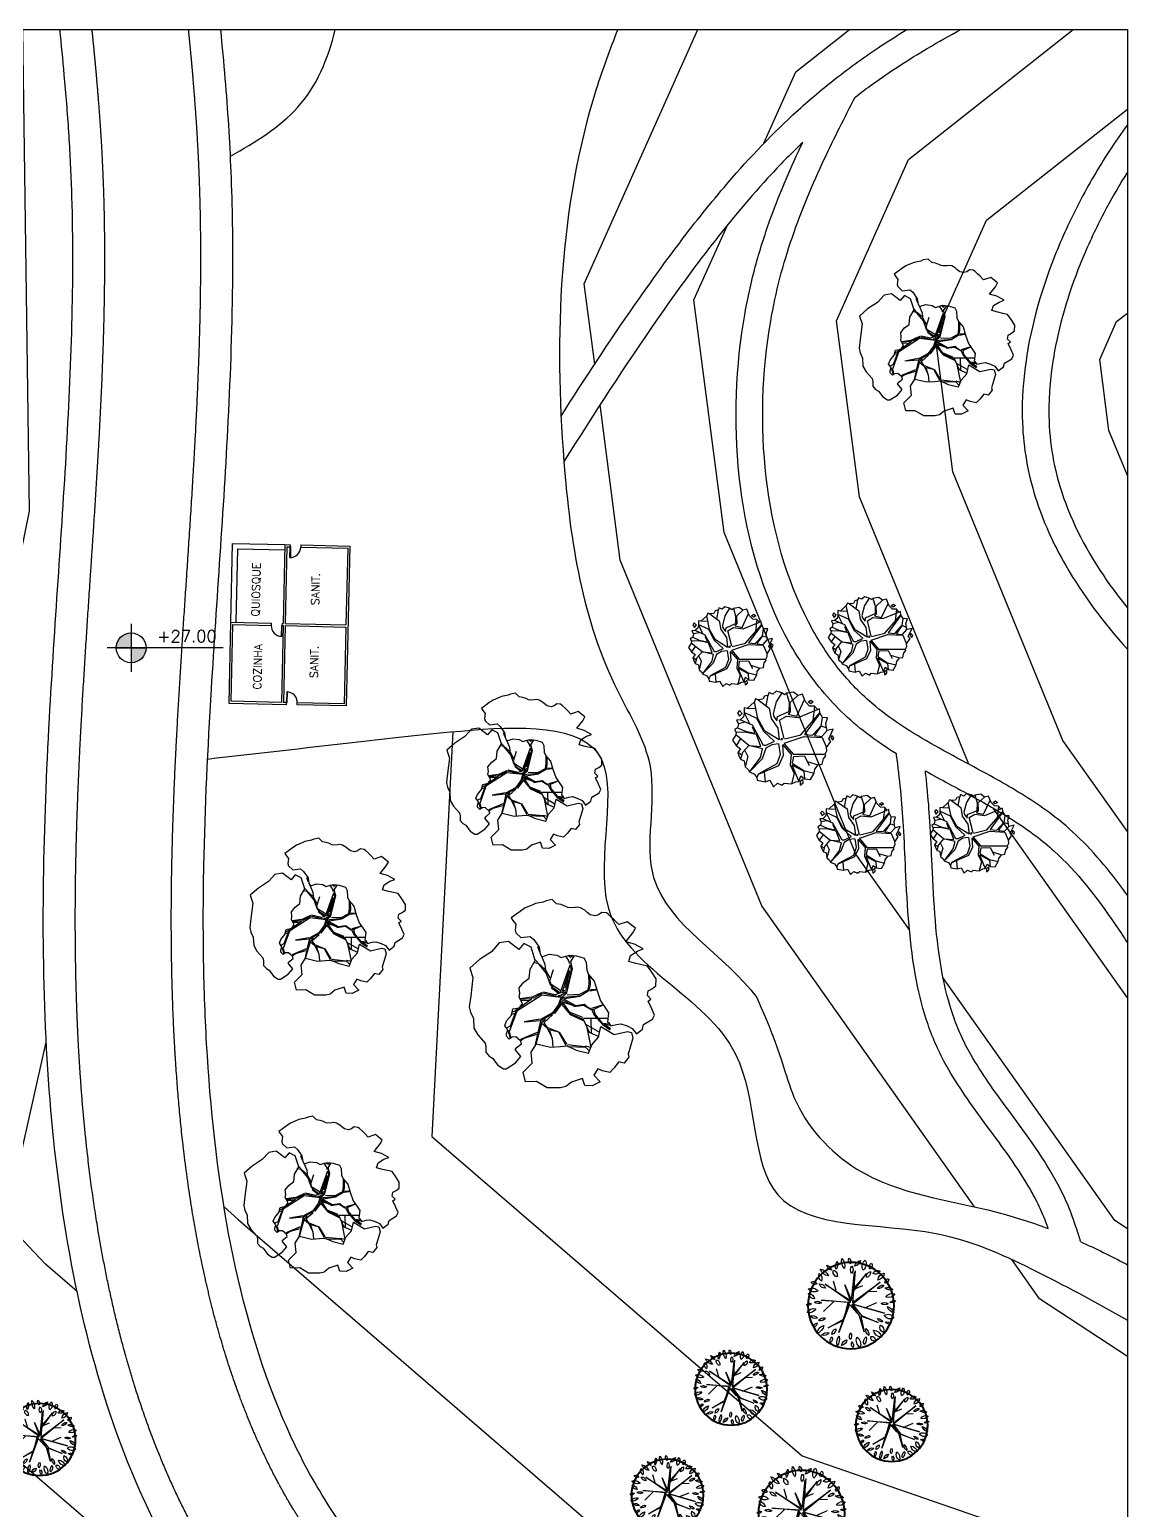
# Model space of a CAD drawing. Header units: millimetres. Extents: x 55520 to 96084, y -58491 to -49645.
# Drawn here: x 56832.4 to 56935.3, y -57913.6 to -57774.8 of the extents above; entities that cross this region are included whole.
import ezdxf
from ezdxf.enums import TextEntityAlignment as Align

# ---------------------------------------------------------------- set-up
doc = ezdxf.new("R2010")
doc.units = ezdxf.units.MM
for name, color, linetype in [('Alvenaria Corte', 30, 'Continuous'), ('Alvenaria Vista', 40, 'Continuous'), ('ARQ-COTAS', 1, 'Continuous'), ('ARQ-SÍMBOLOS', 2, 'Continuous'), ('ARQ-TEXTO2', 2, 'Continuous'), ('Caminhos Principais', 13, 'Continuous'), ('Cinza', 9, 'Continuous'), ('Curvas de Nível', 10, 'Continuous'), ('Esquadrias', 241, 'Continuous'), ('Linha Fina', 100, 'Continuous'), ('Árvores Existentes', 114, 'Continuous')]:
    doc.layers.add(name, color=color, linetype=linetype)
doc.styles.add('ATTR', font='romans.shx', dxfattribs={"width": 0.8, "height": 0.470416})
doc.styles.add('ROMANS', font='romans.shx')

# ---------------------------------------------------------------- blocks, each defined once
blk = doc.blocks.new('Quiosque e Banheiro')
at = {"layer": 'Alvenaria Corte'}
for p, q in [((50023.93, -44631.27), (50022.12, -44638.44)), ((50023.93, -44631.27), (50024.41, -44631.39)), ((50024.41, -44631.39), (50024.37, -44631.58)), ((50024.07, -44631.51), (50022.31, -44638.49)), ((50024.07, -44631.51), (50024.37, -44631.58)), ((50025.38, -44631.63), (50025.33, -44631.83)), ((50025.33, -44631.83), (50029.6, -44632.9)), ((50025.38, -44631.63), (50029.84, -44632.76)), ((50029.84, -44632.76), (50026.17, -44647.3)), ((50029.6, -44632.9), (50027.84, -44639.88)), ((50015.51, -44644.61), (50017.37, -44637.24)), ((50015.75, -44644.46), (50017.51, -44637.48)), ((50017.37, -44637.24), (50021.05, -44638.17)), ((50017.51, -44637.48), (50021, -44638.37)), ((50021.05, -44638.17), (50021, -44638.37)), ((50022.07, -44638.63), (50020.31, -44645.62)), ((50022.26, -44638.68), (50020.5, -44645.66)), ((50022.02, -44638.42), (50021.97, -44638.61)), ((50021.97, -44638.61), (50022.07, -44638.63)), ((50022.02, -44638.42), (50022.12, -44638.44)), ((50022.26, -44638.68), (50027.79, -44640.08)), ((50022.31, -44638.49), (50027.84, -44639.88)), ((50027.79, -44640.08), (50026.03, -44647.06)), ((50020.74, -44645.93), (50015.51, -44644.61)), ((50020.31, -44645.62), (50015.75, -44644.46)), ((50020.79, -44645.74), (50020.5, -44645.66)), ((50020.74, -44645.93), (50020.79, -44645.74)), ((50021.71, -44646.18), (50021.76, -44645.98)), ((50026.17, -44647.3), (50021.71, -44646.18)), ((50026.03, -44647.06), (50021.76, -44645.98))]:
    blk.add_line(p, q, dxfattribs=at)
at = {"layer": 'Alvenaria Vista'}
for p, q in [((50017.37, -44637.24), (50019.18, -44630.07)), ((50019.18, -44630.07), (50023.93, -44631.27)), ((50017.85, -44637.36), (50019.54, -44630.67)), ((50019.54, -44630.67), (50023.81, -44631.75))]:
    blk.add_line(p, q, dxfattribs=at)
at = {"layer": 'Esquadrias'}
for points in [[(50024.37, -44631.58), (50024.41, -44631.59), (50024.17, -44632.56), (50024.12, -44632.55)], [(50021.97, -44638.61), (50021.92, -44638.6), (50021.68, -44639.57), (50021.73, -44639.58)], [(50020.79, -44645.74), (50020.84, -44645.75), (50021.08, -44644.78), (50021.04, -44644.77)]]:
    blk.add_lwpolyline(points, close=True, dxfattribs=at)
at = {"layer": 'Linha Fina'}
for centre, start, end in [((50024.38, -44631.61), 254.36, 347.2976), ((50021.94, -44638.63), 164.36, 257.2976), ((50020.82, -44645.72), 344.36, 77.2976)]:
    blk.add_arc(centre, 0.975, start, end, dxfattribs=at)
at = {"layer": 'ARQ-TEXTO2', "char_height": 0.75, "attachment_point": 1, "rotation": 75.8288, "style": 'ROMANS'}
for s, insert in [('QUIOSQUE', (50019.37, -44637.13)), ('SANIT.', (50025.07, -44637.34)), ('COZINHA', (50018, -44643.85)), ('SANIT.', (50023.43, -44643.98))]:
    blk.add_mtext(s, dxfattribs=dict(at, insert=insert))
blk = doc.blocks.new('Nível_Planta')
at = {"layer": 'ARQ-SÍMBOLOS', "ltscale": 0.1}
h = blk.add_hatch(color=1, dxfattribs=at)
h.dxf.hatch_style = 1
h.paths.add_polyline_path([(-0.25, 0), (0, 0), (0, 0.25, 0.414214)])
h.paths.add_polyline_path([(0.25, 0), (0, 0), (0, -0.25, 0.414214)])
at = {"layer": 'ARQ-SÍMBOLOS', "color": 1}
for p, q in [((0, 0.4), (0, -0.4)), ((1.535, 0), (-0.4, 0))]:
    blk.add_line(p, q, dxfattribs=at)
at = {"layer": 'ARQ-SÍMBOLOS', "color": 1, "ltscale": 0.1}
blk.add_line((-0.25, 0), (0.25, 0), dxfattribs=at)
at = {"layer": 'ARQ-SÍMBOLOS', "color": 1}
blk.add_circle((0, 0), 0.25, dxfattribs=at)
at = {"layer": 'ARQ-TEXTO2', "style": 'ROMANS'}
blk.add_attdef('NIVEL-ACABADO', text='', height=0.2, dxfattribs=at).set_placement((0.432, 0.034), align=Align.BOTTOM_LEFT)
blk = doc.blocks.new('tree 17')
at = {"color": 0, "linetype": 'ByBlock'}
for p, q in [((-0.149, 0.772), (-0.808, 1.664)), ((-0.808, 1.664), (-0.082, 0.822)), ((-0.215, 1.813), (-0.082, 0.152)), ((-0.033, 0.269), (-0.182, 1.747)), ((-0.182, 1.747), (-0.149, 0.772)), ((-0.082, 0.152), (-1.511, 1.221)), ((-1.511, 1.221), (-0.099, 0.075)), ((-0.082, 0.822), (-0.619, 1.038)), ((0.327, 1.071), (-0.033, 0.269)), ((0.001, 0.186), (1.346, 1.116)), ((1.346, 1.116), (0.017, 0.269)), ((0.017, 0.269), (0.327, 1.071)), ((0.765, 0.778), (0.909, 1.26)), ((-0.099, 0.075), (-1.738, -0.385)), ((-1.738, -0.385), (-0.082, 0.075)), ((-0.89, 0.728), (-1.344, 0.756)), ((-0.719, -0.113), (-1.344, 0.152)), ((-0.082, 0.075), (-0.542, -0.512)), ((-0.431, -0.496), (-0.049, 0.058)), ((-0.049, 0.058), (-0.326, -0.401)), ((-0.326, -0.401), (0.084, 0.058)), ((1.54, 0.285), (0.001, 0.186)), ((0.084, 0.058), (0.626, -1.404)), ((0.626, -1.404), (0.1, 0.136)), ((0.1, 0.136), (0.444, -0.795)), ((0.15, 0.152), (1.54, 0.285)), ((0.361, -0.684), (0.15, 0.152)), ((0.865, 0.224), (1.418, -0.302)), ((-0.542, -0.512), (-1.411, -0.878)), ((-1.411, -0.878), (-0.509, -0.545)), ((-0.686, -1.37), (-0.431, -0.496)), ((-0.509, -0.545), (-0.686, -1.37)), ((1.18, -1.16), (0.361, -0.684)), ((0.444, -0.795), (1.18, -1.16))]:
    blk.add_line(p, q, dxfattribs=at)
for points in [[(-0.733, 2.356, 0.375302), (-0.637, 1.847)], [(-0.637, 1.847, 0.375302), (-0.733, 2.356)], [(-0.191, 2.048, 0.30277), (-0.499, 2.346)], [(-0.499, 2.346, 0.30277), (-0.191, 2.048)], [(0.106, 2.463, 0.350689), (0.021, 2.165)], [(0.021, 2.165, 0.350689), (0.106, 2.463)], [(0.478, 2.441, 0.27027), (0.329, 1.921)], [(0.329, 1.921, 0.27027), (0.478, 2.441)], [(0.711, 2.314, 0.218613), (0.775, 1.868)], [(0.775, 1.868, 0.218613), (0.711, 2.314)], [(-1.391, 1.326, 0.363335), (-1.731, 1.687)], [(-1.731, 1.687, 0.363335), (-1.391, 1.326)], [(-1.147, 1.666, 0.420523), (-1.518, 1.793)], [(-1.518, 1.793, 0.420523), (-1.147, 1.666)], [(-1.072, 2.208, 0.45154), (-0.987, 1.9)], [(-0.987, 1.9, 0.45154), (-1.072, 2.208)], [(-1.009, 1.762, 0.408258), (-0.807, 1.454)], [(-0.807, 1.454, 0.408258), (-1.009, 1.762)], [(-0.053, 2.048, 0.340953), (-0.032, 1.666)], [(-0.032, 1.666, 0.340953), (-0.053, 2.048)], [(0.913, 1.836, 0.440076), (0.722, 1.485)], [(0.722, 1.485, 0.440076), (0.913, 1.836)], [(1.253, 2.091, 0.288468), (1.019, 1.847)], [(1.019, 1.847, 0.288468), (1.253, 2.091)], [(1.592, 1.9, 0.268637), (1.168, 1.539)], [(1.168, 1.539, 0.268637), (1.592, 1.9)], [(1.645, 1.666, 0.386862), (1.539, 1.273)], [(1.539, 1.273, 0.386862), (1.645, 1.666)], [(-1.752, 0.923, 0.295875), (-2.177, 0.827)], [(-2.177, 0.827, 0.295875), (-1.752, 0.923)], [(-1.954, 1.39, 0.525994), (-1.773, 1.167)], [(-1.773, 1.167, 0.525994), (-1.954, 1.39)], [(-1.38, 0.88, 0.343163), (-1.699, 1.061)], [(-1.699, 1.061, 0.343163), (-1.38, 0.88)], [(1.645, 1.124, 0.341117), (1.327, 0.912)], [(1.327, 0.912, 0.341117), (1.645, 1.124)], [(2.229, 0.869, 0.343561), (1.709, 0.753)], [(1.709, 0.753, 0.343561), (2.229, 0.869)], [(2.07, 1.22, 0.443589), (1.773, 1.124)], [(1.773, 1.124, 0.443589), (2.07, 1.22)], [(-2.017, 0.169, 0.288328), (-2.325, 0.243)], [(-2.325, 0.243, 0.288328), (-2.017, 0.169)], [(-1.816, 0.445, 0.362144), (-2.272, 0.604)], [(-2.272, 0.604, 0.362144), (-1.816, 0.445)], [(-1.561, 0.115, 0.309468), (-1.932, 0.084)], [(-1.932, 0.084, 0.309468), (-1.561, 0.115)], [(1.9, 0.179, 0.326555), (1.539, 0.147)], [(1.539, 0.147, 0.326555), (1.9, 0.179)], [(2.198, 0.625, 0.38021), (1.89, 0.349)], [(1.89, 0.349, 0.38021), (2.198, 0.625)], [(2.325, 0.02, 0.383832), (2.06, 0.115)], [(2.06, 0.115, 0.383832), (2.325, 0.02)], [(-1.89, -0.054, 0.289447), (-2.23, -0.373)], [(-2.23, -0.373, 0.289447), (-1.89, -0.054)], [(-1.731, -0.511, 0.447347), (-2.23, -0.628)], [(-2.23, -0.628, 0.447347), (-1.731, -0.511)], [(-1.37, -0.67, 0.315606), (-1.656, -0.851)], [(-1.656, -0.851, 0.315606), (-1.37, -0.67)], [(1.677, -0.787, 0.340003), (1.338, -0.639)], [(1.338, -0.639, 0.340003), (1.677, -0.787)], [(2.134, -0.532, 0.317134), (1.741, -0.649)], [(1.741, -0.649, 0.317134), (2.134, -0.532)], [(2.272, -0.352, 0.351781), (1.826, -0.171)], [(1.826, -0.171, 0.351781), (2.272, -0.352)], [(-1.784, -0.862, 0.306984), (-2.081, -0.947)], [(-2.081, -0.947, 0.306984), (-1.784, -0.862)], [(-1.529, -1, 0.414115), (-1.688, -1.403)], [(-1.688, -1.403, 0.414115), (-1.529, -1)], [(-1.179, -1.276, 0.365918), (-1.582, -1.637)], [(-1.582, -1.637, 0.365918), (-1.179, -1.276)], [(-0.765, -1.191, 0.285981), (-0.934, -1.552)], [(-0.934, -1.552, 0.285981), (-0.765, -1.191)], [(0.01, -1.414, 0.328832), (0.042, -1.764)], [(0.042, -1.764, 0.328832), (0.01, -1.414)], [(0.786, -1.201, 0.368927), (0.987, -1.499)], [(0.987, -1.499, 0.368927), (0.786, -1.201)], [(1.529, -1.541, 0.303563), (1.125, -1.414)], [(1.125, -1.414, 0.303563), (1.529, -1.541)], [(1.762, -1.425, 0.316942), (1.412, -1.032)], [(1.412, -1.032, 0.316942), (1.762, -1.425)], [(1.752, -0.904, 0.40592), (1.943, -1.106)], [(1.943, -1.106, 0.40592), (1.752, -0.904)], [(-1.03, -1.605, 0.559657), (-1.264, -1.839)], [(-1.264, -1.839, 0.559657), (-1.03, -1.605)], [(-0.786, -1.616, 0.321275), (-0.68, -2.019)], [(-0.68, -2.019, 0.321275), (-0.786, -1.616)], [(-0.308, -1.648, 0.362047), (-0.478, -2.168)], [(-0.478, -2.168, 0.362047), (-0.308, -1.648)], [(-0.043, -1.881, 0.345907), (-0.106, -2.179)], [(-0.106, -2.179, 0.345907), (-0.043, -1.881)], [(0.212, -1.775, 0.339938), (0.488, -2.072)], [(0.488, -2.072, 0.339938), (0.212, -1.775)], [(0.616, -1.584, 0.235997), (0.722, -2.094)], [(0.722, -2.094, 0.235997), (0.616, -1.584)], [(0.987, -1.626, 0.337084), (1.062, -1.924)], [(1.062, -1.924, 0.337084), (0.987, -1.626)]]:
    blk.add_lwpolyline(points, format="xyb")
at = {"lineweight": 40}
blk.add_circle((0, 0), 2.242, dxfattribs=at)
blk = doc.blocks.new('ARBOL')
at = {"color": 0, "linetype": 'ByBlock'}
for p, q in [((-1.034, 4.388), (-1.216, 4.399)), ((-0.978, 4.411), (-1.203, 4.42)), ((-0.543, 3.996), (-1.034, 4.388)), ((-0.889, 4.31), (-0.907, 4.428)), ((-0.509, 4.007), (-0.889, 4.31)), ((-1.203, 3.549), (-1.65, 3.817)), ((-1.375, 4.169), (-1.336, 4.042)), ((-1.336, 4.131), (-1.358, 4.18)), ((-1.336, 4.042), (-1.347, 3.661)), ((-1.302, 3.638), (-1.336, 4.131)), ((-1.013, 3.448), (-0.912, 3.884)), ((-0.967, 3.437), (-0.9, 3.895)), ((-0.587, 4.074), (-0.58, 4.163)), ((-0.33, 3.169), (-0.543, 3.996)), ((-0.52, 4.03), (-0.529, 4.132)), ((-0.353, 3.494), (-0.509, 4.007)), ((-1.079, 3.416), (-1.604, 3.774)), ((-1.113, 3.416), (-1.269, 3.327)), ((-0.978, 3.405), (-1.203, 3.549)), ((-1.022, 3.292), (-1.079, 3.416)), ((-0.933, 3.013), (-1.013, 3.393)), ((-0.912, 3.047), (-0.978, 3.405)), ((-0.364, 3.572), (-0.3, 3.784)), ((-0.298, 3.448), (-0.353, 3.494)), ((-0.286, 3.136), (-0.341, 3.437)), ((-0.33, 3.505), (-0.263, 3.774)), ((-0.298, 3.471), (-0.236, 3.794)), ((-0.263, 3.136), (-0.298, 3.448)), ((-1.48, 3.047), (-1.906, 2.969)), ((-1.893, 2.935), (-1.502, 3.024)), ((-1.593, 3.281), (-1.837, 3.338)), ((-1.357, 3.282), (-1.614, 3.282)), ((-1.269, 3.327), (-1.593, 3.281)), ((-1.246, 3.327), (-1.48, 3.047)), ((-1.313, 3.315), (-1.48, 3.047)), ((-1.102, 3.37), (-1.246, 3.327)), ((-1.102, 3.37), (-0.967, 3.058)), ((-0.721, 2.678), (-0.944, 2.991)), ((-0.744, 2.756), (-0.933, 3.013)), ((-0.733, 2.802), (-0.912, 3.047)), ((-0.567, 2.667), (-0.33, 3.169)), ((-0.567, 2.667), (-0.286, 3.136)), ((-0.442, 2.802), (-0.263, 3.102)), ((0.207, 2.846), (0.553, 2.98)), ((0.33, 2.846), (0.565, 2.98)), ((0.553, 2.98), (0.619, 3.091)), ((0.587, 2.98), (0.695, 3.036)), ((-1.961, 2.935), (-2.139, 2.455)), ((-1.905, 2.924), (-2.117, 2.466)), ((-1.112, 2.578), (-1.413, 2.265)), ((-1.101, 2.567), (-1.357, 2.265)), ((-1.313, 2.265), (-1.044, 2.578)), ((-0.765, 2.712), (-1.112, 2.578)), ((-0.732, 2.667), (-1.101, 2.567)), ((-0.567, 2.667), (-0.921, 2.354)), ((-0.91, 2.399), (-0.687, 2.701)), ((-0.631, 2.678), (-0.91, 2.399)), ((-0.554, 2.666), (-0.744, 2.756)), ((-0.554, 2.666), (-0.733, 2.802)), ((-0.631, 2.589), (-0.709, 2.142)), ((-0.567, 2.667), (-0.698, 2.119)), ((-0.567, 2.667), (-0.497, 2.476)), ((-0.486, 2.733), (-0.509, 2.666)), ((-0.509, 2.666), (-0.465, 2.488)), ((-0.465, 2.488), (-0.442, 2.666)), ((-0.442, 2.666), (-0.442, 2.802)), ((-0.441, 2.701), (-0.218, 2.846)), ((-0.43, 2.656), (-0.262, 2.79)), ((-0.419, 2.632), (0.229, 2.13)), ((-0.419, 2.577), (0.083, 2.197)), ((-0.408, 2.465), (-0.419, 2.577)), ((-0.385, 2.611), (-0.129, 2.824)), ((-0.262, 2.79), (-0.106, 2.846)), ((-0.129, 2.824), (-0.017, 2.824)), ((-0.106, 2.846), (0.24, 2.846)), ((-0.017, 2.824), (0.262, 2.622)), ((0.05, 2.79), (0.285, 2.835)), ((0.24, 2.846), (0.464, 2.801)), ((0.464, 2.801), (0.72, 2.822)), ((0.848, 2.833), (1.011, 2.846)), ((-2.117, 2.466), (-2.284, 2.39)), ((-2.106, 2.444), (-2.191, 2.315)), ((-1.581, 2.242), (-2.191, 2.315)), ((-1.77, 2.22), (-1.968, 2.002)), ((-1.514, 2.251), (-1.864, 1.941)), ((-1.825, 2.171), (-1.406, 2.041)), ((-1.357, 2.265), (-1.77, 2.22)), ((-1.335, 2.253), (-1.56, 1.588)), ((-0.989, 2.119), (-1.167, 1.963)), ((-0.933, 2.41), (-0.989, 2.119)), ((-0.921, 2.354), (-0.966, 2.097)), ((-0.698, 2.119), (-0.631, 1.84)), ((-0.553, 2.477), (-0.653, 2.13)), ((-0.653, 2.13), (-0.609, 1.862)), ((-0.497, 2.476), (0.105, 2.096)), ((0.071, 2.153), (-0.408, 2.465)), ((0.083, 2.197), (-0.353, 2.476)), ((0.229, 2.13), (0.071, 2.153)), ((0.261, 2.13), (0.374, 2.13)), ((0.374, 2.13), (0.51, 2.162)), ((-1.681, 1.796), (-1.893, 1.628)), ((-1.871, 1.616), (-1.681, 1.751)), ((-1.681, 1.751), (-1.762, 1.589)), ((-1.636, 1.784), (-1.725, 1.6)), ((-1.346, 1.93), (-1.681, 1.796)), ((-1.324, 1.907), (-1.636, 1.784)), ((-1.167, 1.952), (-1.346, 1.93)), ((-1.19, 1.885), (-1.324, 1.907)), ((-1.19, 1.952), (-1.156, 1.616)), ((-1.044, 2.053), (-1.167, 1.952)), ((-1.156, 1.592), (-1.145, 1.941)), ((-0.966, 2.097), (-1.044, 2.053)), ((-0.653, 1.829), (-0.676, 1.661)), ((-0.62, 1.796), (-0.664, 1.673)), ((-0.631, 1.84), (-0.497, 1.762)), ((-0.609, 1.862), (-0.452, 1.784)), ((-0.497, 1.762), (-0.257, 1.692)), ((-0.452, 1.784), (-0.214, 1.71)), ((0.105, 2.096), (0.318, 2.084)), ((0.318, 2.084), (0.443, 1.93)), ((0.429, 2.063), (0.469, 1.983)), ((0.44, 2.063), (0.504, 2.095)), ((-1.795, 1.523), (-1.793, 1.527)), ((-0.676, 1.661), (-0.671, 1.632)), ((-0.664, 1.673), (-0.653, 1.631))]:
    blk.add_line(p, q, dxfattribs=at)
for p, q in [((-0.272, 3.281), (-0.266, 3.278)), ((-0.266, 3.278), (-0.257, 3.276))]:
    blk.add_line(p, q)
at = {"color": 0, "linetype": 'ByBlock', "flags": 128}
for points in [[(-2.006, 4.806), (-1.93, 4.502), (-1.803, 4.292), (-1.567, 4.384), (-1.517, 4.308), (-1.466, 4.165), (-1.382, 4.165), (-1.23, 4.258), (-1.205, 4.359), (-1.23, 4.452), (-1.129, 4.502), (-1.061, 4.477), (-0.969, 4.41), (-0.825, 4.452), (-0.715, 4.359), (-0.597, 4.174), (-0.446, 4.081), (-0.471, 3.887), (-0.386, 3.769), (-0.184, 3.803), (-0.091, 3.752), (0.069, 3.719), (0.179, 3.542), (0.246, 3.356), (0.474, 3.255), (0.668, 3.036), (1.064, 3.028), (1.233, 3.188), (1.115, 3.382), (1.427, 3.592), (1.469, 3.853), (1.301, 4.14), (1.199, 4.536), (1.056, 4.881), (0.769, 4.881), (0.288, 5.109), (0.01, 5.244), (-0.15, 5.261), (-0.344, 5.235), (-0.614, 5.311), (-0.833, 5.269), (-1.12, 5.143), (-1.222, 5.16), (-1.373, 5.21), (-1.508, 5.151), (-1.593, 5.075), (-1.829, 4.999), (-1.981, 4.881), (-2.006, 4.806)], [(-2.06, 1.565), (-2.097, 1.177), (-2.157, 1.08), (-2.327, 1.092), (-2.521, 1.226), (-2.715, 1.359), (-2.8, 1.371), (-2.922, 1.553), (-2.837, 1.686), (-2.958, 1.868), (-3.043, 2.025), (-2.934, 2.207), (-2.837, 2.316), (-2.97, 2.486), (-3.213, 2.377), (-3.249, 2.631), (-3.176, 2.825), (-2.958, 2.825), (-2.958, 3.153), (-3.031, 3.346), (-3.019, 3.504), (-2.897, 3.868), (-2.631, 4.098), (-2.533, 4.401), (-2.255, 4.377), (-2.085, 4.049), (-1.781, 3.977), (-1.599, 3.759), (-1.818, 3.407), (-1.89, 3.141), (-1.939, 2.947), (-2.133, 2.741), (-2.327, 2.425), (-2.133, 2.268), (-1.987, 2.013), (-1.721, 1.856), (-2.06, 1.565)], [(-1.677, 1.613), (-1.791, 1.581), (-1.802, 1.415), (-1.823, 1.29), (-1.937, 1.134), (-2.052, 1.02), (-2.239, 0.957), (-2.166, 0.749), (-2.052, 0.676), (-1.989, 0.385), (-1.896, 0.291), (-1.698, 0.312), (-1.458, 0.343), (-1.427, 0.25), (-1.302, 0.312), (-1.177, 0.25), (-1.156, 0.114), (-1.114, -0.01), (-0.927, -0.073), (-0.708, -0.021), (-0.5, 0.042), (-0.417, 0.187), (-0.323, 0.333), (-0.208, 0.51), (-0.063, 0.406), (-0.01, 0.177), (0, 0), (0.208, 0.198), (0.354, 0.406), (0.531, 0.135), (0.635, 0.021), (0.885, 0.187), (0.885, 0.447), (1.052, 0.531), (1.135, 0.572), (1.26, 0.635), (1.312, 0.676), (1.364, 0.791), (1.333, 0.905), (1.333, 1.009), (1.406, 1.134), (1.5, 1.196), (1.583, 1.238), (1.687, 1.332), (1.729, 1.415), (1.74, 1.477), (1.781, 1.613), (1.812, 1.675), (1.875, 1.737), (1.948, 1.831), (2.01, 1.945), (2.166, 2.029), (2.187, 2.195), (2.177, 2.289), (2.208, 2.518), (2.198, 2.622), (2.187, 2.83), (2.135, 2.996), (2.041, 3.298), (1.958, 3.277), (1.833, 3.236), (1.677, 3.308), (1.594, 3.308), (1.416, 3.215), (1.364, 2.955), (1.25, 2.882), (0.989, 2.809), (0.802, 2.84), (0.708, 2.819), (0.708, 2.601), (0.614, 2.403), (0.51, 2.31), (0.51, 2.164), (0.5, 2.05), (0.417, 1.873), (0.281, 1.685), (0.156, 1.675), (-0.063, 1.727), (-0.198, 1.717), (-0.427, 1.623), (-0.719, 1.633), (-1.021, 1.633), (-1.26, 1.561), (-1.416, 1.519), (-1.656, 1.633), (-1.677, 1.613)]]:
    blk.add_lwpolyline(points, dxfattribs=at)
blk = doc.blocks.new('árvore_media')
for p, q in [((55225.38, -51940.37), (55225.54, -51939.52)), ((55226.59, -51939.35), (55226.15, -51940.06)), ((55226.95, -51939.38), (55227.19, -51940.18)), ((55227.28, -51940.08), (55227.84, -51939.55)), ((55224.56, -51940.6), (55223.9, -51940.57)), ((55224.72, -51941.34), (55224.45, -51940.06)), ((55224.74, -51939.89), (55225.62, -51940.54)), ((55225.62, -51940.54), (55225.76, -51941.34)), ((55226.15, -51940.06), (55225.91, -51940.97)), ((55227.17, -51940.8), (55227.19, -51940.12)), ((55227.23, -51940.09), (55227.26, -51940.83)), ((55227.76, -51941.17), (55228.36, -51939.86)), ((55227.87, -51941.28), (55229.38, -51940.66)), ((55229.15, -51940.4), (55229.02, -51941.53)), ((55223.73, -51941.65), (55223.2, -51941.76)), ((55224.3, -51941.87), (55223.35, -51941.45)), ((55224.65, -51941.34), (55223.66, -51940.88)), ((55223.66, -51940.91), (55224.06, -51941.73)), ((55225.16, -51943.46), (55224.3, -51941.87)), ((55225.18, -51942.38), (55224.65, -51941.34)), ((55225.27, -51942.33), (55224.72, -51941.34)), ((55225.76, -51941.34), (55226.29, -51942.1)), ((55225.91, -51940.97), (55225.96, -51941.19)), ((55225.96, -51941.19), (55226.22, -51941.53)), ((55226.22, -51941.53), (55226.26, -51941.19)), ((55226.26, -51941.19), (55227.15, -51940.8)), ((55226.42, -51941.48), (55226.95, -51941.17)), ((55226.79, -51942.92), (55226.42, -51941.48)), ((55226.95, -51941.17), (55227.87, -51941.28)), ((55227.26, -51940.83), (55227.08, -51941.02)), ((55227.1, -51941.02), (55227.76, -51941.17)), ((55228.07, -51942.64), (55229.57, -51940.91)), ((55229.57, -51940.94), (55228.36, -51942.61)), ((55229.68, -51941.93), (55229.77, -51941.28)), ((55224.01, -51943.46), (55223, -51942.64)), ((55223.7, -51942.41), (55223.02, -51942.44)), ((55223.37, -51942.95), (55223.02, -51943.46)), ((55223.13, -51942.07), (55223.75, -51942.35)), ((55224.61, -51942.61), (55223.7, -51942.41)), ((55223.75, -51942.35), (55224.5, -51942.5)), ((55224.48, -51942.41), (55224.3, -51942.04)), ((55224.5, -51942.5), (55224.48, -51942.41)), ((55224.96, -51943.54), (55224.61, -51942.61)), ((55226, -51943.12), (55225.18, -51942.38)), ((55226.4, -51943.03), (55225.27, -51942.33)), ((55226.29, -51942.1), (55226.4, -51943)), ((55226.79, -51943.29), (55228.34, -51942.75)), ((55226.82, -51942.95), (55228.07, -51942.64)), ((55228.34, -51942.75), (55229.75, -51942.83)), ((55228.36, -51942.61), (55229, -51942.66)), ((55229, -51942.66), (55229.66, -51941.93)), ((55229.66, -51941.93), (55229.15, -51942.66)), ((55229.15, -51942.69), (55229.73, -51942.75)), ((55229.68, -51941.93), (55230.08, -51942.07)), ((55229.73, -51942.75), (55230.13, -51942.3)), ((55229.75, -51942.83), (55230.1, -51943.63)), ((55223.46, -51944.19), (55223.15, -51944.02)), ((55223.53, -51944.02), (55223.37, -51944.53)), ((55224.01, -51943.46), (55223.53, -51944.02)), ((55223.7, -51943.85), (55223.93, -51944.33)), ((55225.09, -51943.71), (55224.01, -51943.46)), ((55224.04, -51943.46), (55224.96, -51943.54)), ((55224.92, -51944.42), (55225.09, -51943.71)), ((55225.36, -51943.68), (55225.05, -51944.5)), ((55225.34, -51943.46), (55225.16, -51943.46)), ((55226, -51943.15), (55225.34, -51943.46)), ((55225.82, -51943.4), (55225.36, -51943.68)), ((55226.35, -51943.34), (55225.82, -51943.4)), ((55226.48, -51944.16), (55226.22, -51944.9)), ((55226.35, -51943.34), (55226.48, -51944.16)), ((55226.64, -51943.37), (55227.32, -51944.16)), ((55226.64, -51943.4), (55226.71, -51944.25)), ((55226.79, -51943.32), (55227.48, -51944.14)), ((55227.32, -51944.16), (55227.26, -51944.96)), ((55227.48, -51944.14), (55229.99, -51944.14)), ((55223.93, -51944.33), (55223.73, -51945.13)), ((55224.06, -51945.55), (55224.9, -51944.42)), ((55225.05, -51944.5), (55224.06, -51945.52)), ((55226.22, -51944.9), (55224.76, -51945.69)), ((55226.33, -51945.04), (55224.76, -51945.72)), ((55226.71, -51944.25), (55226.33, -51945.04)), ((55227.26, -51944.96), (55227.57, -51945.64)), ((55227.37, -51944.96), (55227.92, -51946.26)), ((55227.39, -51944.98), (55228.32, -51945.47)), ((55227.5, -51944.31), (55227.41, -51944.84)), ((55227.41, -51944.84), (55228.32, -51945.41)), ((55227.5, -51944.31), (55228.36, -51944.28)), ((55228.36, -51944.28), (55228.74, -51945.01)), ((55228.58, -51944.7), (55229.44, -51944.96)), ((55224.76, -51945.72), (55224.65, -51945.97)), ((55225.23, -51945.55), (55225.29, -51946.29)), ((55227.57, -51945.64), (55227.35, -51946.46)), ((55228.32, -51945.41), (55229.13, -51945.61)), ((55228.32, -51945.47), (55228.36, -51946.06))]:
    blk.add_line(p, q)
for points in [[(55223.9, -51940.57), (55223.66, -51940.53), (55223.66, -51940.91), (55223.61, -51941.23), (55223.35, -51941.45), (55223.06, -51941.48), (55223.2, -51941.76), (55223.13, -51942.07), (55222.89, -51942.22), (55223.02, -51942.44), (55223, -51942.64), (55222.75, -51943.04), (55223.02, -51943.46), (55223.36, -51943.71), (55223.15, -51944.02), (55223.25, -51944.27), (55223.37, -51944.53), (55223.66, -51944.66), (55223.73, -51945.13), (55223.97, -51945.33), (55224.06, -51945.52), (55224.46, -51945.69), (55224.65, -51945.97), (55224.68, -51946.18), (55225.29, -51946.29), (55225.65, -51946.18), (55225.95, -51946.68), (55226.26, -51946.4), (55226.61, -51946.57), (55226.78, -51946.4), (55227.35, -51946.46), (55227.69, -51946.29), (55227.92, -51946.26), (55228.08, -51945.83), (55228.36, -51946.06), (55228.85, -51946.11), (55229.13, -51945.61), (55229.18, -51945.3), (55229.44, -51944.96), (55229.76, -51944.91), (55229.84, -51944.49), (55230.03, -51944.27), (55229.99, -51944.14), (55230.12, -51943.88), (55230.1, -51943.63), (55230.42, -51943.14), (55230.26, -51942.93), (55230.61, -51942.19), (55230.13, -51942.3), (55230.08, -51942.07), (55230.03, -51941.73), (55230.17, -51941.3), (55229.77, -51941.28), (55229.57, -51940.91), (55229.54, -51940.6), (55229.38, -51940.66), (55229.15, -51940.4), (55228.77, -51940.38), (55228.46, -51940.07), (55228.36, -51939.86), (55228.21, -51939.46), (55227.84, -51939.55), (55227.5, -51939.29), (55226.95, -51939.38), (55226.81, -51939.5), (55226.59, -51939.35), (55226.15, -51939.22), (55225.9, -51939.46), (55225.59, -51939.32), (55225.54, -51939.52), (55225.24, -51939.61), (55225.12, -51939.85), (55224.74, -51939.89), (55224.55, -51939.82), (55224.45, -51940.06)], [(55228.65, -51940.06), (55228.87, -51939.92), (55229.05, -51940.06), (55228.85, -51940.2)], [(55223.28, -51940.74), (55223.14, -51940.91), (55223.3, -51941.16), (55223.5, -51940.95)], [(55226.66, -51942.92), (55226.55, -51942.95), (55226.53, -51943.03), (55226.62, -51943)], [(55230.5, -51942.68), (55230.42, -51942.86), (55230.59, -51943.04), (55230.67, -51942.86)], [(55228.24, -51946.12), (55228.02, -51946.26), (55228.04, -51946.55), (55228.26, -51946.38)]]:
    blk.add_lwpolyline(points, close=True)
at = {"style": 'ATTR', "width": 0.8, "flags": 9}
blk.add_attdef('ESTCODE', (55226.66, -51942.92), '', height=0.0000158, dxfattribs=at)

msp = doc.modelspace()

# ---------------------------------------------------------------- linework, layer by layer
at = {"layer": 'Alvenaria Vista'}
msp.add_open_spline([(56935.313, -57988.359), (56871.727, -58002.475), (56808.141, -58016.592), (56744.555, -58030.709), (56734.303, -58031.635), (56724.051, -58032.562), (56713.8, -58033.488), (56701.406, -58031.249), (56689.013, -58029.01), (56676.619, -58026.771), (56668.724, -58019.114), (56660.828, -58011.458), (56652.932, -58003.802), (56653.173, -57946.801), (56653.413, -57889.801), (56653.654, -57832.8), (56653.132, -57813.458), (56652.61, -57794.116), (56652.088, -57774.774)], degree=3, knots=[20.3224163, 20.3224163, 20.3224163, 20.3224163, 21.3053757, 21.3053757, 21.3053757, 22.3053757, 22.3053757, 22.3053757, 23.3053757, 23.3053757, 23.3053757, 24.3053757, 24.3053757, 24.3053757, 25.3053757, 25.3053757, 25.3053757, 25.5933686, 25.5933686, 25.5933686, 25.5933686], dxfattribs=at)
at = {"layer": 'ARQ-COTAS'}
msp.add_lwpolyline([(56501.347, -57774.774), (56935.313, -57774.774), (56935.313, -58100.658), (56501.347, -58100.658)], close=True, dxfattribs=at)
at = {"layer": 'Caminhos Principais'}
for points, knots in [([(56872.083, -57993.177), (56880.039, -57986.395), (56888.111, -57979.551), (56899.902, -57970.567), (56903.189, -57968.159), (56907.016, -57965.516), (56907.471, -57965.204), (56907.928, -57964.894), (56907.284, -57964.486), (56906.638, -57964.081), (56904.792, -57962.933), (56903.586, -57962.197), (56901.47, -57960.933), (56900.562, -57960.4), (56898.721, -57959.336), (56897.791, -57958.806), (56894.973, -57957.216), (56893.059, -57956.158), (56887.259, -57952.962), (56883.31, -57950.802), (56875.471, -57946.235), (56871.579, -57943.83), (56864.075, -57938.557), (56860.462, -57935.688), (56855.698, -57931.092), (56854.323, -57929.653), (56852.164, -57927.163), (56851.341, -57926.153), (56849.762, -57924.076), (56849.009, -57923.014), (56846.854, -57919.767), (56845.557, -57917.52), (56842.067, -57910.631), (56840.241, -57905.807), (56837.358, -57895.898), (56836.301, -57890.81), (56834.761, -57880.563), (56834.279, -57875.403), (56833.71, -57864.978), (56833.641, -57859.732), (56833.783, -57849.405), (56833.994, -57844.32), (56834.744, -57830.627), (56835.406, -57822.169), (56836.342, -57805.655), (56836.616, -57797.602), (56836.287, -57787.939), (56836.197, -57786.169), (56835.962, -57782.601), (56835.819, -57780.808), (56835.529, -57777.601), (56835.391, -57776.191), (56835.244, -57774.774)], [0, 0, 0, 0, 31.4096718, 31.4096718, 43.1663985, 43.1663985, 44.747182, 44.747182, 44.747182, 47.0850167, 47.0850167, 51.4159509, 51.4159509, 54.6318345, 54.6318345, 57.8477182, 57.8477182, 64.2794854, 64.2794854, 77.14302, 77.14302, 90.0065545, 90.0065545, 102.8700891, 102.8700891, 108.357779, 108.357779, 111.9079407, 111.9079407, 115.4581024, 115.4581024, 122.5584259, 122.5584259, 136.6347641, 136.6347641, 150.7111024, 150.7111024, 164.7874406, 164.7874406, 179.4660261, 179.4660261, 194.1446116, 194.1446116, 219.5869132, 219.5869132, 245.0292148, 245.0292148, 250.783382, 250.783382, 256.5375492, 256.5375492, 261.0160037, 261.0160037, 261.0160037, 261.0160037]), ([(56935.313, -57949.883), (56934.563, -57950.187), (56933.816, -57950.498), (56930.505, -57951.92), (56927.983, -57953.112), (56924.355, -57954.966), (56923.215, -57955.57), (56922.085, -57956.188), (56921.903, -57956.068), (56921.72, -57955.948), (56919.616, -57954.566), (56917.67, -57953.306), (56913.825, -57950.877), (56911.928, -57949.706), (56908.867, -57947.88), (56907.73, -57947.215), (56905.454, -57945.907), (56904.314, -57945.261), (56900.894, -57943.345), (56898.614, -57942.093), (56891.842, -57938.362), (56887.416, -57935.905), (56879.09, -57930.812), (56875.194, -57928.177), (56869.196, -57923.312), (56866.894, -57921.169), (56864.173, -57918.132), (56863.516, -57917.35), (56862.16, -57915.62), (56861.467, -57914.658), (56860.14, -57912.661), (56859.509, -57911.629), (56857.706, -57908.433), (56856.627, -57906.171), (56853.646, -57898.822), (56852.14, -57893.35), (56849.986, -57881.863), (56849.337, -57875.85), (56848.84, -57867.032), (56848.748, -57864.251), (56848.67, -57858.704), (56848.683, -57855.936), (56848.846, -57847.64), (56849.116, -57842.122), (56849.955, -57828.223), (56850.606, -57819.843), (56851.256, -57806.899), (56851.417, -57802.359), (56851.47, -57794.581), (56851.428, -57791.35), (56851.239, -57786.649), (56851.162, -57785.185), (56850.976, -57782.279), (56850.867, -57780.832), (56850.617, -57777.846), (56850.474, -57776.307), (56850.321, -57774.774)], [648.6141934, 648.6141934, 648.6141934, 648.6141934, 650.8894066, 650.8894066, 658.7575786, 658.7575786, 662.4076466, 662.4076466, 662.4076466, 663.0563843, 663.0563843, 669.889763, 669.889763, 676.3361777, 676.3361777, 680.087669, 680.087669, 683.8391603, 683.8391603, 691.3421429, 691.3421429, 706.3388299, 706.3388299, 721.335517, 721.335517, 732.2650832, 732.2650832, 735.9601657, 735.9601657, 740.2703035, 740.2703035, 744.5804412, 744.5804412, 753.2007168, 753.2007168, 771.2526962, 771.2526962, 789.3046755, 789.3046755, 797.6097083, 797.6097083, 805.914741, 805.914741, 822.5248065, 822.5248065, 847.7644306, 847.7644306, 861.3504016, 861.3504016, 870.9602457, 870.9602457, 875.2966967, 875.2966967, 879.6331477, 879.6331477, 884.2905991, 884.2905991, 884.2905991, 884.2905991])]:
    msp.add_open_spline(points, degree=3, knots=knots, dxfattribs=at)
for points, weights, knots in [([(56875.416, -57994.279), (56879.433, -57990.858), (56883.475, -57987.436), (56890.971, -57981.286), (56894.4, -57978.545), (56901.708, -57972.95), (56905.604, -57970.099), (56909.613, -57967.376), (56909.615, -57967.375), (56909.616, -57967.374), (56909.618, -57967.373), (56910.037, -57967.088), (56910.456, -57966.804), (56910.875, -57966.519), (56911.444, -57966.132), (56911.762, -57965.521), (56911.751, -57964.832), (56911.74, -57964.144), (56911.403, -57963.543), (56910.821, -57963.175), (56910.392, -57962.904), (56909.964, -57962.632), (56909.535, -57962.361), (56909.534, -57962.36), (56909.533, -57962.36), (56909.533, -57962.359), (56907.803, -57961.265), (56906.061, -57960.186), (56902.892, -57958.285), (56901.471, -57957.455), (56898.584, -57955.804), (56897.122, -57954.984), (56892.696, -57952.525), (56889.694, -57950.889), (56883.691, -57947.545), (56880.689, -57945.836), (56873.653, -57941.578), (56869.664, -57938.956), (56862.816, -57933.678), (56859.883, -57931.11), (56856.04, -57927.07), (56854.931, -57925.809), (56852.819, -57923.181), (56851.821, -57921.817), (56849.949, -57919.014), (56849.073, -57917.573), (56846.615, -57913.148), (56845.201, -57910.063), (56842.762, -57903.7), (56841.737, -57900.42), (56839.034, -57889.933), (56837.94, -57882.498), (56837.095, -57872.19), (56836.932, -57869.296), (56836.725, -57863.555), (56836.683, -57860.703), (56836.695, -57852.21), (56836.892, -57846.63), (56837.788, -57829.26), (56838.8, -57817.74), (56839.361, -57803.316), (56839.44, -57800.156), (56839.462, -57794.304), (56839.423, -57791.606), (56839.248, -57787.035), (56839.144, -57785.157), (56838.878, -57781.381), (56838.717, -57779.488), (56838.449, -57776.652), (56838.356, -57775.714), (56838.26, -57774.774)], [1, 1, 1, 1, 1, 1, 1, 1, 1, 1, 1, 1, 1, 1, 0.919934982122, 0.919934982122, 1, 0.919934982122, 0.919934982122, 1, 1, 1, 1, 1, 1, 1, 1, 1, 1, 1, 1, 1, 1, 1, 1, 1, 1, 1, 1, 1, 1, 1, 1, 1, 1, 1, 1, 1, 1, 1, 1, 1, 1, 1, 1, 1, 1, 1, 1, 1, 1, 1, 1, 1, 1, 1, 1, 1, 1, 1, 1], [3.300707, 3.300707, 3.300707, 3.300707, 19.1462391, 19.1462391, 32.1447126, 32.1447126, 46.2232747, 46.2232747, 46.2232747, 46.228431, 46.228431, 46.228431, 47.6993674, 47.6993674, 47.6993674, 48.6896462, 48.6896462, 48.6896462, 49.679925, 49.679925, 49.679925, 51.2199004, 51.2199004, 51.2199004, 51.2231266, 51.2231266, 51.2231266, 57.4374364, 57.4374364, 62.3872551, 62.3872551, 67.3370738, 67.3370738, 77.2367112, 77.2367112, 87.1363486, 87.1363486, 100.8303464, 100.8303464, 112.0941348, 112.0941348, 116.9322561, 116.9322561, 121.7703773, 121.7703773, 126.6084985, 126.6084985, 136.2847409, 136.2847409, 145.9609833, 145.9609833, 166.6496983, 166.6496983, 174.7380565, 174.7380565, 182.8264147, 182.8264147, 199.0031311, 199.0031311, 233.856655, 233.856655, 243.7192597, 243.7192597, 252.2439902, 252.2439902, 258.2313246, 258.2313246, 264.218659, 264.218659, 267.1683497, 267.1683497, 267.1683497, 267.1683497]), ([(56935.313, -57953.127), (56934.355, -57953.526), (56933.403, -57953.939), (56929.42, -57955.731), (56926.443, -57957.225), (56923.523, -57958.82), (56923.521, -57958.821), (56923.519, -57958.823), (56923.516, -57958.824), (56923.343, -57958.919), (56923.169, -57959.014), (56922.996, -57959.108), (56922.33, -57959.473), (56921.571, -57959.441), (56920.937, -57959.024), (56920.77, -57958.914), (56920.604, -57958.805), (56920.437, -57958.695), (56920.436, -57958.694), (56920.436, -57958.694), (56920.435, -57958.694), (56918.259, -57957.261), (56916.059, -57955.834), (56911.781, -57953.138), (56909.709, -57951.865), (56905.832, -57949.576), (56904.049, -57948.555), (56900.472, -57946.545), (56898.678, -57945.553), (56891.664, -57941.689), (56886.479, -57938.853), (56876.714, -57932.871), (56872.142, -57929.728), (56866.453, -57924.822), (56864.873, -57923.32), (56862.308, -57920.579), (56861.275, -57919.371), (56859.34, -57916.863), (56858.433, -57915.557), (56856.727, -57912.838), (56855.93, -57911.428), (56853.44, -57906.556), (56851.983, -57902.882), (56849.578, -57895.159), (56848.628, -57891.111), (56847.161, -57882.795), (56846.643, -57878.53), (56846.04, -57871.118), (56845.875, -57867.988), (56845.69, -57861.754), (56845.668, -57858.65), (56845.773, -57848.849), (56846.1, -57842.189), (56847.088, -57826.117), (56847.832, -57816.734), (56848.342, -57804.098), (56848.43, -57800.839), (56848.466, -57794.845), (56848.435, -57792.111), (56848.275, -57787.361), (56848.171, -57785.346), (56847.903, -57781.34), (56847.739, -57779.346), (56847.476, -57776.496), (56847.392, -57775.635), (56847.306, -57774.774)], [1, 1, 1, 1, 1, 1, 1, 1, 1, 1, 1, 1, 0.904733183941, 0.904733183941, 1, 1, 1, 1, 1, 1, 1, 1, 1, 1, 1, 1, 1, 1, 1, 1, 1, 1, 1, 1, 1, 1, 1, 1, 1, 1, 1, 1, 1, 1, 1, 1, 1, 1, 1, 1, 1, 1, 1, 1, 1, 1, 1, 1, 1, 1, 1, 1, 1, 1, 1, 1], [379.7088408, 379.7088408, 379.7088408, 379.7088408, 382.7071075, 382.7071075, 392.3315388, 392.3315388, 392.3315388, 392.3391053, 392.3391053, 392.3391053, 392.9109723, 392.9109723, 392.9109723, 393.9933386, 393.9933386, 393.9933386, 394.5902903, 394.5902903, 394.5902903, 394.592674, 394.592674, 394.592674, 402.3867495, 402.3867495, 409.486967, 409.486967, 415.4137723, 415.4137723, 421.3405775, 421.3405775, 438.6317451, 438.6317451, 455.9229128, 455.9229128, 463.154846, 463.154846, 468.5563856, 468.5563856, 473.9579251, 473.9579251, 479.3594647, 479.3594647, 492.0118511, 492.0118511, 504.6642375, 504.6642375, 517.3166239, 517.3166239, 526.4992171, 526.4992171, 535.6818103, 535.6818103, 555.5778064, 555.5778064, 583.894567, 583.894567, 593.7399977, 593.7399977, 601.9956603, 601.9956603, 608.0686831, 608.0686831, 614.141706, 614.141706, 616.7792775, 616.7792775, 616.7792775, 616.7792775])]:
    msp.add_rational_spline(points, weights, degree=3, knots=knots, dxfattribs=at)
at = {"layer": 'Cinza'}
for points, knots in [([(56851.239, -57786.649), (56853.531, -57785.305), (56858.233, -57782.548), (56860.419, -57777.531), (56861.051, -57774.774)], [0, 0, 0, 0, 7.7621483, 15.930699, 15.930699, 15.930699, 15.930699]), ([(56887.543, -57774.774), (56886.796, -57776.616), (56882.122, -57789.387), (56881.271, -57811.036), (56884.609, -57832.688), (56892.039, -57844.367), (56888.335, -57856.693), (56897.637, -57861.502), (56900.58, -57865.508), (56902.909, -57870.71), (56903.681, -57875.912), (56910.766, -57883.656), (56920.326, -57884.638), (56926.321, -57886.559), (56927.9, -57887.15)], [17.6132741, 17.6132741, 17.6132741, 17.6132741, 23.6012537, 58.6586423, 80.7355983, 88.4097463, 98.8259186, 113.6432441, 113.6432441, 113.6432441, 119.9698581, 128.9392233, 142.6499727, 147.6898216, 147.6898216, 147.6898216, 147.6898216]), ([(56882.223, -57811.005), (56884.448, -57807.511), (56886.721, -57804.036), (56890.417, -57798.724), (56891.763, -57796.848), (56894.551, -57793.148), (56895.993, -57791.327), (56899.524, -57787.18), (56901.666, -57784.896), (56905.241, -57781.584), (56906.571, -57780.448), (56909.326, -57778.295), (56910.749, -57777.275), (56913.007, -57775.782), (56913.816, -57775.27), (56914.635, -57774.774)], [0, 0, 0, 0, 12.4072248, 12.4072248, 19.2574341, 19.2574341, 26.1076434, 26.1076434, 35.3294147, 35.3294147, 40.4681223, 40.4681223, 45.6068299, 45.6068299, 48.416912, 48.416912, 48.416912, 48.416912]), ([(56909.798, -57781.101), (56910.331, -57780.69), (56910.872, -57780.286), (56913.071, -57778.702), (56914.784, -57777.587), (56917.583, -57775.93), (56918.637, -57775.34), (56919.704, -57774.774)], [50.0267503, 50.0267503, 50.0267503, 50.0267503, 52.0885461, 52.0885461, 58.3023605, 58.3023605, 61.9606555, 61.9606555, 61.9606555, 61.9606555]), ([(56935.313, -57855.904), (56935.164, -57855.695), (56935.013, -57855.487), (56933.364, -57853.247), (56931.727, -57851.321), (56929.132, -57849.037), (56928.408, -57848.468), (56926.922, -57847.397), (56926.158, -57846.894), (56923.826, -57845.453), (56922.221, -57844.581), (56918.379, -57842.514), (56916.155, -57841.333), (56913.156, -57839.349), (56912.223, -57838.663), (56910.143, -57836.882), (56909.047, -57835.717), (56907.07, -57833.16), (56906.191, -57831.771), (56903.326, -57826.28), (56902.024, -57821.606), (56900.891, -57811.883), (56901.059, -57806.838), (56902.109, -57800.728), (56902.399, -57799.385), (56903.081, -57796.761), (56903.472, -57795.478), (56904.769, -57791.693), (56905.798, -57789.258), (56907.832, -57784.924), (56908.804, -57783.011), (56909.798, -57781.101)], [37.7395049, 37.7395049, 37.7395049, 37.7395049, 38.4896652, 38.4896652, 45.8513446, 45.8513446, 48.5142069, 48.5142069, 51.1770692, 51.1770692, 56.5027938, 56.5027938, 64.0399158, 64.0399158, 67.7111019, 67.7111019, 72.8549947, 72.8549947, 77.9988875, 77.9988875, 91.9540707, 91.9540707, 105.909254, 105.909254, 109.946864, 109.946864, 113.9844741, 113.9844741, 122.0596943, 122.0596943, 128.6045438, 128.6045438, 128.6045438, 128.6045438]), ([(56935.313, -57783.685), (56934.728, -57784.493), (56934.16, -57785.319), (56932.616, -57787.694), (56931.682, -57789.288), (56929.962, -57792.59), (56929.178, -57794.294), (56927.115, -57799.502), (56926.123, -57803.103), (56925.49, -57808.337), (56925.411, -57809.999), (56925.522, -57812.832), (56925.648, -57814.015), (56926.055, -57816.332), (56926.334, -57817.468), (56927.378, -57820.81), (56928.349, -57822.948), (56931.119, -57827.751), (56933.086, -57830.353), (56935.313, -57832.845)], [137.2248952, 137.2248952, 137.2248952, 137.2248952, 140.1128223, 140.1128223, 145.34598, 145.34598, 150.5791377, 150.5791377, 161.0454531, 161.0454531, 165.9488061, 165.9488061, 169.5384735, 169.5384735, 173.1281409, 173.1281409, 180.3074757, 180.3074757, 189.8936501, 189.8936501, 189.8936501, 189.8936501]), ([(56927.9, -57887.15), (56927.828, -57886.951), (56927.755, -57886.753), (56927.458, -57885.979), (56927.218, -57885.422), (56926.68, -57884.318), (56926.385, -57883.773), (56925.439, -57882.153), (56924.725, -57881.092), (56922.708, -57878.26), (56921.335, -57876.496), (56919.472, -57873.759), (56918.896, -57872.854), (56918.025, -57871.295), (56917.7, -57870.658), (56917.116, -57869.356), (56916.856, -57868.694), (56916.161, -57866.685), (56915.81, -57865.313), (56914.876, -57860.515), (56914.687, -57856.991), (56914.46, -57852.142), (56914.401, -57850.779), (56914.253, -57848.303), (56914.168, -57847.189), (56913.952, -57844.972), (56913.823, -57843.87), (56913.675, -57842.736), (56913.671, -57842.702), (56913.666, -57842.667), (56912.711, -57842.07), (56911.777, -57841.437), (56910.056, -57840.119), (56909.263, -57839.438), (56907.774, -57837.984), (56907.076, -57837.212), (56905.115, -57834.778), (56903.986, -57832.998), (56900.812, -57826.738), (56899.488, -57821.766), (56898.375, -57811.537), (56898.586, -57806.279), (56899.751, -57799.761), (56900.1, -57798.228), (56900.919, -57795.246), (56901.388, -57793.794), (56902.782, -57789.95), (56903.794, -57787.619), (56904.875, -57785.343), (56903.873, -57786.302), (56902.899, -57787.295), (56900.002, -57790.407), (56898.158, -57792.615), (56894.615, -57797.169), (56892.915, -57799.514), (56888.214, -57806.26), (56885.333, -57810.741), (56882.491, -57815.258)], [0, 0, 0, 0, 0.6618692, 0.6618692, 2.6171837, 2.6171837, 4.5724982, 4.5724982, 8.4831271, 8.4831271, 15.0366392, 15.0366392, 18.1663147, 18.1663147, 20.2391987, 20.2391987, 22.3120826, 22.3120826, 26.4578504, 26.4578504, 36.6059695, 36.6059695, 40.6025232, 40.6025232, 43.9597435, 43.9597435, 47.3169638, 47.3169638, 47.4226255, 47.4226255, 47.4226255, 50.7107254, 50.7107254, 53.732862, 53.732862, 56.7549985, 56.7549985, 62.7992717, 62.7992717, 76.7339054, 76.7339054, 90.6685391, 90.6685391, 95.0733734, 95.0733734, 99.4782077, 99.4782077, 106.9973974, 106.9973974, 106.9973974, 111.2398924, 111.2398924, 119.9336229, 119.9336229, 128.6273534, 128.6273534, 144.6801687, 144.6801687, 144.6801687, 144.6801687]), ([(56935.313, -57788.141), (56934.632, -57789.221), (56933.982, -57790.331), (56932.634, -57792.838), (56931.954, -57794.244), (56930.115, -57798.536), (56929.16, -57801.493), (56928.239, -57806.148), (56928.029, -57807.87), (56927.925, -57810.851), (56927.97, -57812.126), (56928.258, -57814.611), (56928.499, -57815.828), (56929.637, -57819.948), (56930.98, -57822.744), (56933.517, -57826.641), (56934.38, -57827.821), (56935.313, -57828.982)], [140.8403547, 140.8403547, 140.8403547, 140.8403547, 144.6542635, 144.6542635, 149.2262118, 149.2262118, 158.3701084, 158.3701084, 163.7944626, 163.7944626, 167.9842503, 167.9842503, 172.1740379, 172.1740379, 182.4273078, 182.4273078, 186.9885451, 186.9885451, 186.9885451, 186.9885451]), ([(56849.09, -57843.141), (56853.608, -57842.624), (56858.125, -57842.108), (56862.643, -57841.591), (56865.52, -57841.262), (56872.732, -57840.438), (56890.251, -57839.12), (56882.219, -57860.94), (56901.524, -57867.014), (56899.295, -57887.795), (56916.204, -57886.198), (56926.511, -57890.913), (56932.334, -57894.022), (56935.313, -57895.744)], [-14.5283225, -14.5283225, -14.5283225, -14.5283225, 0, 0, 0, 9.2530638, 23.1936495, 37.6693501, 55.9183685, 69.6792449, 84.9583878, 94.4541385, 104.7304293, 104.7304293, 104.7304293, 104.7304293]), ([(56930.941, -57888.396), (56930.911, -57888.3), (56930.882, -57888.204), (56930.601, -57887.309), (56930.335, -57886.502), (56929.792, -57885.081), (56929.529, -57884.464), (56928.951, -57883.265), (56928.638, -57882.681), (56927.648, -57880.966), (56926.919, -57879.872), (56924.866, -57876.967), (56923.498, -57875.211), (56921.688, -57872.581), (56921.13, -57871.714), (56920.298, -57870.245), (56919.991, -57869.651), (56919.443, -57868.44), (56919.198, -57867.82), (56918.543, -57865.921), (56918.211, -57864.602), (56917.351, -57860.04), (56917.171, -57856.608), (56916.945, -57851.743), (56916.883, -57850.355), (56916.731, -57847.915), (56916.648, -57846.862), (56916.495, -57845.299), (56916.44, -57844.779), (56916.381, -57844.262), (56917.844, -57845.079), (56919.322, -57845.853), (56922.171, -57847.409), (56923.545, -57848.19), (56925.487, -57849.45), (56926.114, -57849.884), (56927.32, -57850.794), (56927.895, -57851.267), (56930.603, -57853.725), (56932.445, -57856.098), (56934.564, -57859.215), (56934.94, -57859.785), (56935.313, -57860.36)], [0, 0, 0, 0, 0.295317, 0.295317, 2.7642883, 2.7642883, 4.6624346, 4.6624346, 6.560581, 6.560581, 10.3568737, 10.3568737, 16.9179832, 16.9179832, 20.1358826, 20.1358826, 22.3056258, 22.3056258, 24.475369, 24.475369, 28.8148555, 28.8148555, 39.0119639, 39.0119639, 43.0494697, 43.0494697, 46.1165388, 46.1165388, 47.6531116, 47.6531116, 47.6531116, 52.5578157, 52.5578157, 57.3407784, 57.3407784, 59.7322598, 59.7322598, 62.1237411, 62.1237411, 71.429012, 71.429012, 73.4711045, 73.4711045, 73.4711045, 73.4711045]), ([(56930.941, -57888.396), (56932.361, -57889.026), (56933.82, -57889.744), (56935.248, -57890.509), (56935.313, -57890.544)], [0, 0, 0, 0, 4.6610066, 4.8835578, 4.8835578, 4.8835578, 4.8835578])]:
    msp.add_open_spline(points, degree=3, knots=knots, dxfattribs=at)
at = {"layer": 'Curvas de Nível', "color": 251}
for points in [[(56851.533, -57926.37), (56821.705, -57900.642), (56808.929, -57890.698), (56819.662, -57882.32), (56832.399, -57819.899), (56831.761, -57774.774)], [(56901.242, -57785.43), (56904.241, -57778.728), (56909.252, -57774.774)], [(56920.455, -57843.631), (56910.188, -57818.557), (56908.043, -57802.06), (56914.802, -57786.955), (56930.24, -57774.774)], [(56935.313, -57849.95), (56929.267, -57841.4), (56918.962, -57816.232), (56917.296, -57803.417), (56922.113, -57792.65), (56935.313, -57782.235)], [(56914.881, -57859.16), (56909.857, -57852.057), (56897.515, -57821.914), (56894.679, -57800.098), (56897.813, -57793.094)], [(56935.313, -57816.581), (56933.584, -57812.359), (56932.716, -57805.68), (56934.299, -57802.142), (56935.313, -57801.342)], [(56872.077, -57840.584), (56870.121, -57878.525), (56904.832, -57908.465), (56926.129, -57915.82), (56935.313, -57916.973)], [(56935.313, -57865.536), (56922.728, -57847.741)], [(56935.313, -57887.168), (56934.15, -57886.404), (56918.025, -57863.605)], [(56836.852, -57893.043), (56833.886, -57890.485), (56830.171, -57886.559), (56833.967, -57869.673)], [(56850.626, -57885.124), (56851.949, -57886.289), (56895.309, -57923.689), (56935.313, -57919.154)]]:
    msp.add_lwpolyline(points, dxfattribs=at)
at = {"layer": 'Curvas de Nível'}
for points in [[(56885.378, -57806.125), (56884.398, -57798.59), (56895.055, -57774.774)], [(56920.996, -57885.124), (56901.035, -57856.901), (56887.767, -57824.496), (56885.875, -57809.942)], [(56935.313, -57899.131), (56927.079, -57893.724), (56924.472, -57890.038)]]:
    msp.add_lwpolyline(points, dxfattribs=at)

# ---------------------------------------------------------------- block references
at = {"layer": 'ARQ-SÍMBOLOS', "xscale": 5.625, "yscale": 5.625, "zscale": 5.625}
msp.add_blockref('Nível_Planta', (56841.922, -57832.719), dxfattribs=at).add_auto_attribs({'NIVEL-ACABADO': '+27.00'})
at = {"layer": 'Linha Fina', "rotation": 12.89889784256009}
msp.add_blockref('Quiosque e Banheiro', (-1868.371, -25484.933), dxfattribs=at)
at = {"layer": 'Árvores Existentes', "rotation": 108.4655024760387}
for p, xscale, yscale, zscale in [((56923.756, -57800.133), 2.731770105592819, 2.731770105592819, 2.731770105592819), ((56885.069, -57840.829), 2.731770105592819, 2.731770105592819, 2.731770105592819), ((56866.637, -57854.423), 2.731770105592819, 2.731770105592819, 2.731770105592819), ((56889.934, -57860.947), 3.278124126711383, 3.278124126711383, 3.278124126711383), ((56866.07, -57880.479), 2.731770105592819, 2.731770105592819, 2.731770105592819)]:
    msp.add_blockref('ARBOL', p, dxfattribs=dict(at, xscale=xscale, yscale=yscale, zscale=zscale))
at = {"layer": 'Árvores Existentes'}
for p in [(1671.432, -5889.65), (1684.515, -5888.705), (1683.412, -5907.283), (1694.076, -5907.152)]:
    msp.add_blockref('árvore_media', p, dxfattribs=at)
for name, p, xscale, yscale, zscale in [('árvore_media', (-9368.998, 4490.279), 1.2, 1.2, 1.2), ('tree 17', (56909.4, -57894.371), -1.8048, 1.8048, 1.8048), ('tree 17', (56898.163, -57902.208), -1.504, 1.504, 1.504), ('tree 17', (56913.224, -57905.613), -1.504, 1.504, 1.504), ('tree 17', (56833.344, -57906.926), -1.504, 1.504, 1.504), ('tree 17', (56892.196, -57912.141), -1.504, 1.504, 1.504), ('tree 17', (56904.768, -57913.865), -1.8048, 1.8048, 1.8048)]:
    msp.add_blockref(name, p, dxfattribs=dict(at, xscale=xscale, yscale=yscale, zscale=zscale))

doc.saveas('drawing.dxf')
